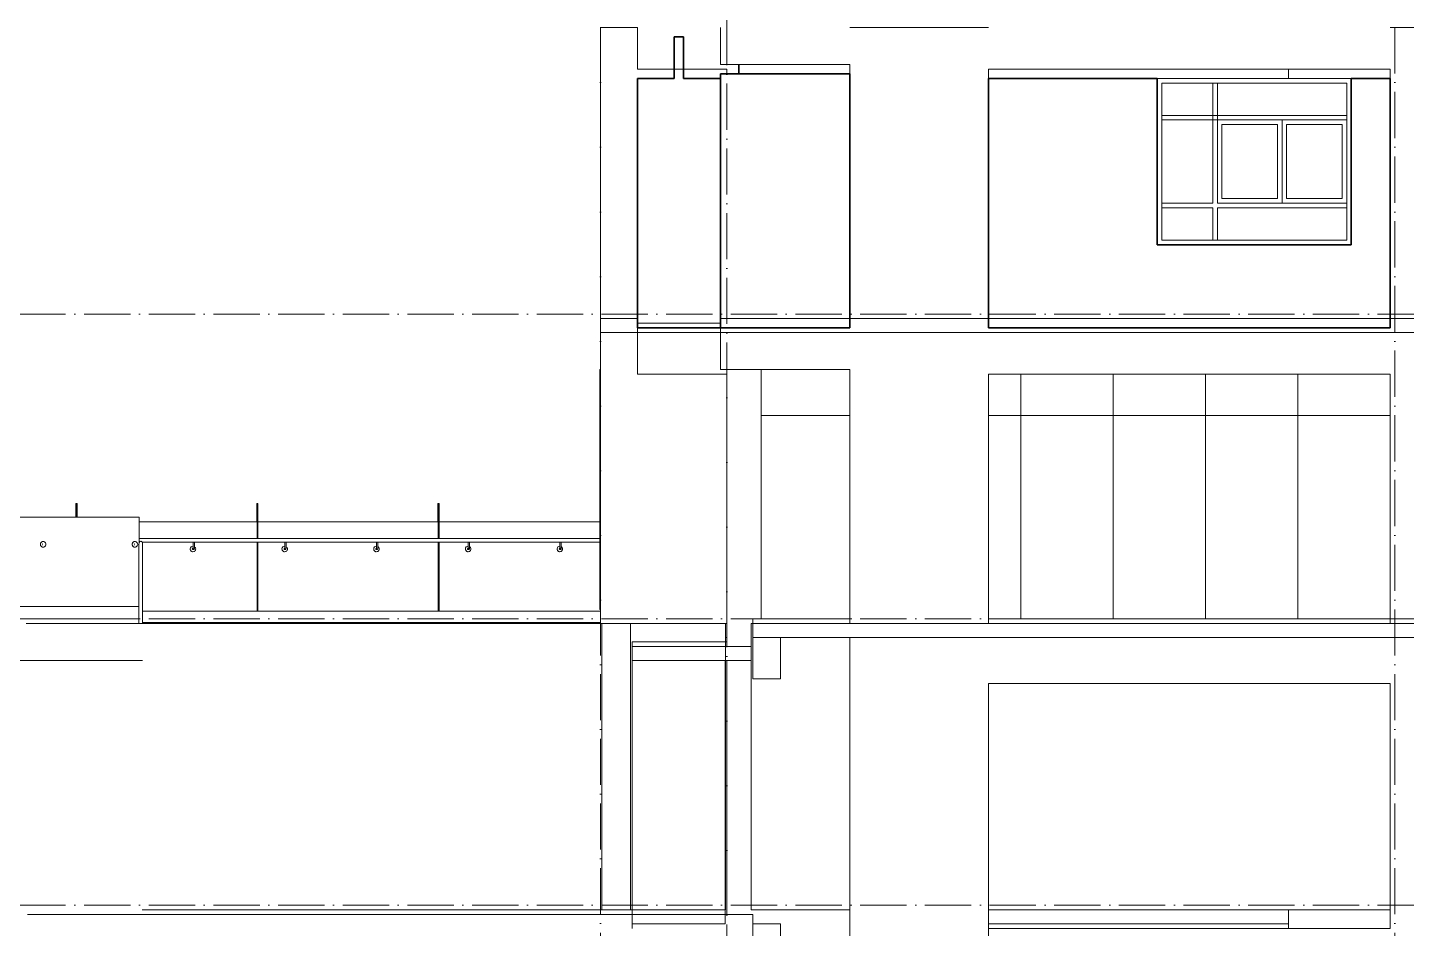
# Model space of a CAD drawing. Header units: millimetres. Extents: x -99196 to 12099, y -10111 to 93550.
# Drawn here: x -47201 to -32276, y 15250 to 25000 of the extents above; entities that cross this region are included whole.
import ezdxf
from ezdxf.xclip import XClip

# ---------------------------------------------------------------- set-up
doc = ezdxf.new("R2010")
doc.units = ezdxf.units.MM
doc.header["$XCLIPFRAME"] = 0
doc.linetypes.add('Grid Line', pattern=[14, 10, -2, 0, -2])
for name, color, linetype, lineweight in [('CUA', 31, 'Continuous', 9), ('KINH', 152, 'Continuous', 5), ('NET CAT', 3, 'Continuous', 5), ('NET CATConcrete', 3, 'Continuous', 5), ('NET THAY 1', 41, 'Continuous', 5), ('NET THAY 2', 55, 'Continuous', 5), ('NET-THAY', 2, 'Continuous', 15), ('TRUC', 225, 'Continuous', 5)]:
    doc.layers.add(name, color=color, linetype=linetype, lineweight=lineweight)

# ---------------------------------------------------------------- blocks, each defined once
blk = doc.blocks.new('ALC1807-ASCENT PLAZA-TANG 1_2_rvt-1-MẶT ĐỨNG 14-1')
at = {"layer": 'NET-THAY', "color": 7}
for p, q in [((-47216, 18550), (-40986, 18550)), ((-40986, 15450), (-40986, 18550)), ((-40673, 18550), (-40985, 18550)), ((-40985, 18550), (-40985, 15450)), ((-39646, 18550), (-40673, 18550)), ((-40673, 18550), (-40673, 15450)), ((-40673, 15450), (-40673, 18550)), ((-39646, 15450), (-39646, 18550)), ((-39351, 18550), (-39370, 18550)), ((-39370, 18550), (-39370, 15450)), ((-40986, 15450), (-45961, 15450)), ((-40985, 15450), (-40673, 15450)), ((-40673, 15450), (-39646, 15450)), ((-39370, 15450), (-38301, 15450)), ((-36801, 15450), (-32451, 15450))]:
    blk.add_line(p, q, dxfattribs=at)
blk = doc.blocks.new('System Panel - Glazed-836173-MẶT ĐỨNG 14-1')
at = {"layer": 'KINH', "color": 250}
for p, q in [((-41007, 18700), (-41007, 20800)), ((-41007, 20800), (-41001, 20800)), ((-41001, 18700), (-41007, 18700))]:
    blk.add_line(p, q, dxfattribs=at)
blk = doc.blocks.new('System Panel - Glazed-V338-MẶT ĐỨNG 14-1')
at = {"layer": 'KINH', "color": 250}
for p, q in [((-26001, 20800), (-27001, 20800)), ((-27001, 20800), (-27001, 18600))]:
    blk.add_line(p, q, dxfattribs=at)
blk = doc.blocks.new('System Panel - Glazed-829545-MẶT ĐỨNG 14-1')
at = {"layer": 'KINH', "color": 250}
for p, q in [((-17085, 20800), (-18085, 20800)), ((-18085, 20800), (-18085, 18600)), ((-17085, 18600), (-17085, 20800))]:
    blk.add_line(p, q, dxfattribs=at)
blk = doc.blocks.new('System Panel - Glazed-869677-MẶT ĐỨNG 14-1')
at = {"layer": 'KINH', "color": 250}
for p, q in [((-38301, 20800), (-39260, 20800)), ((-39260, 20800), (-39260, 18600))]:
    blk.add_line(p, q, dxfattribs=at)
blk = doc.blocks.new('System Panel - Glazed-829547-MẶT ĐỨNG 14-1')
at = {"layer": 'KINH', "color": 250}
for p, q in [((-41007, 20800), (-41007, 21300)), ((-41007, 21300), (-41001, 21300)), ((-41001, 20800), (-41007, 20800))]:
    blk.add_line(p, q, dxfattribs=at)
blk = doc.blocks.new('System Panel - Glazed-869678-MẶT ĐỨNG 14-1')
at = {"layer": 'KINH', "color": 250}
for p, q in [((-39260, 21300), (-39260, 20800)), ((-39260, 20800), (-38301, 20800))]:
    blk.add_line(p, q, dxfattribs=at)
blk = doc.blocks.new('System Panel - Glazed-V339-MẶT ĐỨNG 14-1')
at = {"layer": 'KINH', "color": 250}
for p, q in [((-33451, 21250), (-33451, 20800)), ((-33451, 20800), (-32451, 20800))]:
    blk.add_line(p, q, dxfattribs=at)
blk = doc.blocks.new('System Panel - Glazed-V340-MẶT ĐỨNG 14-1')
at = {"layer": 'KINH', "color": 250}
for p, q in [((-34451, 21250), (-34451, 20800)), ((-33451, 20800), (-33451, 21250)), ((-34451, 20800), (-33451, 20800))]:
    blk.add_line(p, q, dxfattribs=at)
blk = doc.blocks.new('Railing - NBS_RailInfillPnl_Post-1009334-MẶT ĐỨNG 14-1')
at = {"layer": 'NET THAY 2', "color": 250}
for p, q in [((-42760, 19650), (-42760, 19850)), ((-42760, 19850), (-42757, 19850)), ((-42757, 19850), (-42757, 19471)), ((-42747, 19850), (-42757, 19850)), ((-42747, 19471), (-42747, 19850)), ((-42757, 19429), (-42757, 18685)), ((-42747, 18685), (-42747, 19429))]:
    blk.add_line(p, q, dxfattribs=at)
blk = doc.blocks.new('Railing - NBS_RailInfillPnl_Post-V343-MẶT ĐỨNG 14-1')
at = {"layer": 'NET THAY 2', "color": 250}
for p, q in [((-44720, 19650), (-44720, 19850)), ((-44720, 19850), (-44717, 19850)), ((-44717, 19850), (-44717, 19471)), ((-44707, 19850), (-44717, 19850)), ((-44707, 19471), (-44707, 19850)), ((-44717, 19429), (-44717, 18685)), ((-44707, 18685), (-44707, 19429))]:
    blk.add_line(p, q, dxfattribs=at)
blk = doc.blocks.new('Railing - NBS_RailInfillPnl_Post-V344-MẶT ĐỨNG 14-1')
at = {"layer": 'NET THAY 2', "color": 250}
for p, q in [((-46679, 19700), (-46679, 19850)), ((-46679, 19850), (-46676, 19850)), ((-46676, 19850), (-46676, 19700)), ((-46666, 19850), (-46676, 19850)), ((-46666, 19700), (-46666, 19850))]:
    blk.add_line(p, q, dxfattribs=at)
blk = doc.blocks.new('Railing - Railing-863618-MẶT ĐỨNG 14-1')
at = {"layer": 'NET THAY 1', "color": 250}
for p, q in [((-41001, 18685), (-45956, 18685)), ((-41001, 18562), (-45956, 18562))]:
    blk.add_line(p, q, dxfattribs=at)
for name in ['Railing - NBS_RailInfillPnl_Post-V344-MẶT ĐỨNG 14-1', 'Railing - NBS_RailInfillPnl_Post-V343-MẶT ĐỨNG 14-1', 'Railing - NBS_RailInfillPnl_Post-1009334-MẶT ĐỨNG 14-1']:
    blk.add_blockref(name, (0, 0))
blk = doc.blocks.new('Top Rail Type - Top Rail_Internal_-863652-MẶT ĐỨNG 14-1')
at = {"layer": 'NET THAY 1', "color": 250}
for p, q in [((-44717, 19650), (-45994, 19650)), ((-42757, 19650), (-44707, 19650)), ((-41007, 19650), (-42747, 19650))]:
    blk.add_line(p, q, dxfattribs=at)
blk = doc.blocks.new('Handrail Type - Handrail_Internal_-863664-MẶT ĐỨNG 14-1')
at = {"layer": 'NET THAY 1', "color": 250}
for p, q in [((-41007, 19471), (-45994, 19471)), ((-45960, 19429), (-41007, 19429))]:
    blk.add_line(p, q, dxfattribs=at)
blk = doc.blocks.new('ALB-RAILING 32 - ALB-BALUSTER-847066-MẶT ĐỨNG 14-1')
at = {"layer": 'NET THAY 1', "color": 250}
for p, q in [((-45410, 19432), (-45410, 19372)), ((-45396, 19430), (-45396, 19434)), ((-45396, 19372), (-45396, 19429)), ((-45411, 19387), (-45411, 19387)), ((-45405, 19364), (-45411, 19364)), ((-45411, 19350), (-45405, 19350)), ((-45411, 19327), (-45411, 19327))]:
    blk.add_line(p, q, dxfattribs=at)
at = {"layer": 'NET THAY 1', "color": 250, "flags": 128}
for points in [[(-45411, 19360), (-45411, 19360), (-45411, 19360), (-45411, 19360), (-45411, 19360), (-45411, 19360), (-45411, 19361), (-45411, 19361), (-45411, 19361), (-45411, 19362), (-45411, 19362), (-45410, 19362), (-45410, 19363), (-45410, 19363), (-45410, 19363), (-45410, 19364), (-45410, 19364), (-45410, 19365), (-45410, 19365), (-45410, 19366), (-45410, 19366), (-45410, 19367), (-45410, 19367), (-45410, 19368), (-45410, 19368), (-45410, 19369), (-45410, 19370), (-45410, 19370), (-45410, 19371), (-45410, 19371), (-45410, 19372)], [(-45405, 19350), (-45403, 19350), (-45401, 19351), (-45400, 19352), (-45399, 19353), (-45398, 19354), (-45398, 19354), (-45398, 19355), (-45398, 19355), (-45398, 19356), (-45397, 19356), (-45397, 19357), (-45397, 19357), (-45397, 19357), (-45397, 19358), (-45397, 19358), (-45397, 19359), (-45397, 19359), (-45397, 19360), (-45397, 19360), (-45397, 19361), (-45397, 19361), (-45396, 19362), (-45396, 19362), (-45396, 19363), (-45396, 19363), (-45396, 19364), (-45396, 19364), (-45396, 19365), (-45396, 19365), (-45396, 19366), (-45396, 19367), (-45396, 19367), (-45396, 19368), (-45396, 19368), (-45396, 19369), (-45396, 19370), (-45396, 19370), (-45396, 19371), (-45396, 19372), (-45396, 19372)]]:
    blk.add_lwpolyline(points, dxfattribs=at)
at = {"layer": 'NET THAY 1', "color": 250}
for major_axis, start_param, end_param in [((0, 30), 0, 1.570796), ((0, 30), 1.570796, 3.403392), ((0, 30), 0, 1.570796), ((0, 30), 1.570796, 4.712389), ((0, 7), 0, 3.141593), ((0, 7), 6.021386, 6.283185), ((0, 7), 3.141593, 4.974188), ((0, 30), 5.608252, 5.759587), ((0, 30), 4.712389, 5.759587), ((0, 30), 3.821412, 4.032569)]:
    blk.add_ellipse((-45411, 19357), major_axis=major_axis, ratio=0.992899, start_param=start_param, end_param=end_param, dxfattribs=at)
blk = doc.blocks.new('Railing - NBS_RailInfillPnl_Post-V346-MẶT ĐỨNG 14-1')
at = {"layer": 'NET THAY 2', "color": 250}
for p, q in [((-47852, 19900), (-47852, 19700)), ((-47849, 19900), (-47852, 19900)), ((-47849, 19900), (-47839, 19900)), ((-47849, 18735), (-47849, 19900)), ((-47839, 19900), (-47839, 18735))]:
    blk.add_line(p, q, dxfattribs=at)
blk = doc.blocks.new('Railing - Railing-863874-MẶT ĐỨNG 14-1')
at = {"layer": 'NET THAY 1', "color": 250}
for p, q in [((-58948, 18735), (-58953, 18735)), ((-58953, 18735), (-58953, 18622)), ((-58945, 18600), (-58945, 18735)), ((-58945, 18735), (-45996, 18735)), ((-58960, 18600), (-58945, 18600)), ((-58954, 18612), (-58959, 18612))]:
    blk.add_line(p, q, dxfattribs=at)
for centre, major_axis, start_param, end_param in [((-58959, 18600), (0, 12), 0, 1.570796), ((-58954, 18622), (0, 10), 3.141593, 4.712389)]:
    blk.add_ellipse(centre, major_axis=major_axis, ratio=0.119139, start_param=start_param, end_param=end_param, dxfattribs=at)
for p in [(-9253, 0), (-7402, 0), (-5552, 0), (-3701, 0), (-1851, 0), (0, 0)]:
    blk.add_blockref('Railing - NBS_RailInfillPnl_Post-V346-MẶT ĐỨNG 14-1', p)
blk = doc.blocks.new('Top Rail Type - Top Rail_Internal_-863880-MẶT ĐỨNG 14-1')
at = {"layer": 'NET THAY 1', "color": 250}
for p, q in [((-58948, 19700), (-58950, 19700)), ((-58950, 19700), (-58950, 19436)), ((-58948, 19436), (-58948, 19700)), ((-57102, 19700), (-58948, 19700)), ((-55251, 19700), (-57092, 19700)), ((-53401, 19700), (-55241, 19700)), ((-51550, 19700), (-53391, 19700)), ((-49700, 19700), (-51540, 19700)), ((-47849, 19700), (-49690, 19700)), ((-45994, 19700), (-47839, 19700)), ((-45994, 19700), (-45994, 19425)), ((-58950, 19378), (-58950, 18720)), ((-58948, 18720), (-58948, 19378)), ((-58950, 18720), (-58948, 18720))]:
    blk.add_line(p, q, dxfattribs=at)
blk = doc.blocks.new('Top Rail Type - Top Rail_Internal_-869329-MẶT ĐỨNG 14-1')
at = {"layer": 'NET THAY 1', "color": 250}
for p, q in [((-45996, 19412), (-45996, 18550)), ((-45996, 19412), (-45996, 19412)), ((-45956, 18550), (-45956, 19412))]:
    blk.add_line(p, q, dxfattribs=at)
at = {"layer": 'NET THAY 1', "color": 250, "flags": 128}
blk.add_lwpolyline([(-45996, 19412), (-45995, 19419), (-45993, 19426), (-45990, 19432), (-45986, 19436), (-45981, 19439), (-45976, 19440), (-45971, 19439), (-45966, 19436), (-45962, 19432), (-45959, 19426), (-45957, 19419), (-45956, 19412)], dxfattribs=at)
blk = doc.blocks.new('System Panel - Glazed-871603-MẶT ĐỨNG 14-1')
at = {"layer": 'KINH', "color": 250}
for p, q in [((-36451, 20800), (-36801, 20800)), ((-36451, 18600), (-36451, 20800))]:
    blk.add_line(p, q, dxfattribs=at)
blk = doc.blocks.new('System Panel - Glazed-871606-MẶT ĐỨNG 14-1')
at = {"layer": 'KINH', "color": 250}
for p, q in [((-36451, 20800), (-36451, 21250)), ((-36801, 20800), (-36451, 20800))]:
    blk.add_line(p, q, dxfattribs=at)
blk = doc.blocks.new('ALB-RAILING 32 - ALB-BALUSTER-V348-MẶT ĐỨNG 14-1')
at = {"layer": 'NET THAY 1', "color": 250}
for p, q in [((-57958, 19414), (-57961, 19414)), ((-57954, 19437), (-57955, 19437)), ((-57961, 19400), (-57958, 19400)), ((-57955, 19377), (-57954, 19377))]:
    blk.add_line(p, q, dxfattribs=at)
for centre, start_param, end_param in [((-57955, 19407), 6.021386, 7.853982), ((-57955, 19407), 1.570796, 3.403392), ((-57954, 19407), 4.712389, 7.853982), ((-57954, 19407), 1.570796, 4.712389), ((-57955, 19407), 5.639151, 5.880022)]:
    blk.add_ellipse(centre, major_axis=(0, 30), ratio=0.992878, start_param=start_param, end_param=end_param, dxfattribs=at)
blk = doc.blocks.new('ALC1807-ASCENT PLAZA-TANG DIEN HINH_rvt-1-MẶT ĐỨNG 14-1')
at = {"layer": 'NET-THAY', "color": 7}
for p, q in [((-45996, 18600), (-57151, 18600)), ((-47201, 18150), (-69961, 18150)), ((-47201, 18150), (-45956, 18150)), ((-39651, 18150), (-40658, 18150)), ((-40658, 18150), (-40658, 15300)), ((-39651, 15300), (-39651, 18150)), ((-40658, 15300), (-39651, 15300))]:
    blk.add_line(p, q, dxfattribs=at)
at = {"layer": 'NET-THAY', "color": 10, "lineweight": 9}
for p, q in [((-39350, 18600), (-38301, 18600)), ((-39350, 18600), (-39350, 18550)), ((-38301, 18550), (-39350, 18550)), ((-38301, 18600), (-38301, 18550)), ((-36801, 18600), (-32451, 18600)), ((-36801, 18600), (-36801, 18550)), ((-32451, 18550), (-36801, 18550)), ((-32451, 18600), (-32451, 18550)), ((-40658, 18350), (-39631, 18350)), ((-40658, 18350), (-40658, 18300)), ((-39631, 18300), (-40658, 18300)), ((-39631, 18350), (-39631, 18300))]:
    blk.add_line(p, q, dxfattribs=at)
at = {"lineweight": 15}
for name, p in [('System Panel - Glazed-829547-MẶT ĐỨNG 14-1', (0, 0)), ('System Panel - Glazed-869678-MẶT ĐỨNG 14-1', (0, 0)), ('System Panel - Glazed-871606-MẶT ĐỨNG 14-1', (0, 0)), ('System Panel - Glazed-V340-MẶT ĐỨNG 14-1', (-2000, 0)), ('System Panel - Glazed-V340-MẶT ĐỨNG 14-1', (-1000, 0)), ('System Panel - Glazed-V340-MẶT ĐỨNG 14-1', (0, 0)), ('System Panel - Glazed-V339-MẶT ĐỨNG 14-1', (0, 0)), ('System Panel - Glazed-836173-MẶT ĐỨNG 14-1', (0, 0)), ('System Panel - Glazed-869677-MẶT ĐỨNG 14-1', (0, 0)), ('System Panel - Glazed-871603-MẶT ĐỨNG 14-1', (0, 0)), ('System Panel - Glazed-829545-MẶT ĐỨNG 14-1', (-18365, 0)), ('System Panel - Glazed-829545-MẶT ĐỨNG 14-1', (-17365, 0)), ('System Panel - Glazed-829545-MẶT ĐỨNG 14-1', (-16365, 0)), ('System Panel - Glazed-V338-MẶT ĐỨNG 14-1', (-6450, 0)), ('Railing - Railing-863874-MẶT ĐỨNG 14-1', (0, 0)), ('Railing - Railing-863618-MẶT ĐỨNG 14-1', (0, 0)), ('Top Rail Type - Top Rail_Internal_-863880-MẶT ĐỨNG 14-1', (0, 0)), ('Top Rail Type - Top Rail_Internal_-863652-MẶT ĐỨNG 14-1', (0, 0)), ('ALB-RAILING 32 - ALB-BALUSTER-V348-MẶT ĐỨNG 14-1', (10922, 0)), ('ALB-RAILING 32 - ALB-BALUSTER-V348-MẶT ĐỨNG 14-1', (11915, 0)), ('Top Rail Type - Top Rail_Internal_-869329-MẶT ĐỨNG 14-1', (0, 0)), ('Handrail Type - Handrail_Internal_-863664-MẶT ĐỨNG 14-1', (0, 0)), ('ALB-RAILING 32 - ALB-BALUSTER-847066-MẶT ĐỨNG 14-1', (0, 0)), ('ALB-RAILING 32 - ALB-BALUSTER-847066-MẶT ĐỨNG 14-1', (993, 0)), ('ALB-RAILING 32 - ALB-BALUSTER-847066-MẶT ĐỨNG 14-1', (1986, 0)), ('ALB-RAILING 32 - ALB-BALUSTER-847066-MẶT ĐỨNG 14-1', (2979, 0)), ('ALB-RAILING 32 - ALB-BALUSTER-847066-MẶT ĐỨNG 14-1', (3972, 0))]:
    blk.add_blockref(name, p, dxfattribs=at)
blk = doc.blocks.new('X-PHONG NGU 2 - X-PHONG NGU 2_Recovery_-60158-MẶT ĐỨNG 14-1')
at = {"layer": 'CUA', "color": 90}
for p, q in [((-34972, 24450), (-34972, 22650)), ((-32872, 24450), (-34972, 24450)), ((-34922, 24400), (-32922, 24400)), ((-34922, 22700), (-34922, 24400)), ((-34322, 24400), (-34372, 24400)), ((-34372, 24400), (-34372, 23100)), ((-34322, 23100), (-34322, 24400)), ((-32922, 24400), (-32922, 22700)), ((-32872, 22650), (-32872, 24450)), ((-32922, 24050), (-34922, 24050)), ((-34922, 24050), (-34922, 24000)), ((-32922, 24000), (-32922, 24050)), ((-34922, 24000), (-32922, 24000)), ((-33622, 24000), (-34322, 24000)), ((-34322, 24000), (-34322, 23100)), ((-34272, 23150), (-34272, 23950)), ((-34272, 23950), (-33672, 23950)), ((-33672, 23950), (-33672, 23150)), ((-33622, 23100), (-33622, 24000)), ((-33572, 23950), (-32972, 23950)), ((-33572, 23150), (-33572, 23950)), ((-32972, 23950), (-32972, 23150)), ((-33672, 23150), (-34272, 23150)), ((-32972, 23150), (-33572, 23150)), ((-34372, 23100), (-34922, 23100)), ((-34922, 23100), (-34922, 23050)), ((-34922, 23050), (-34372, 23050)), ((-34372, 23050), (-34372, 22700)), ((-32922, 23100), (-34322, 23100)), ((-34322, 23100), (-33622, 23100)), ((-34322, 22700), (-34322, 23050)), ((-34322, 23050), (-32922, 23050)), ((-32922, 23050), (-32922, 23100)), ((-32922, 22700), (-34922, 22700)), ((-34372, 22700), (-34322, 22700)), ((-34972, 22650), (-32872, 22650))]:
    blk.add_line(p, q, dxfattribs=at)
blk = doc.blocks.new('ALC1807-ASCENT PLAZA-TANG DIEN HINH-TANG 5_rvt-1-MẶT ĐỨNG 14-1')
at = {"layer": 'NET-THAY', "color": 50, "lineweight": 35}
for p, q in [((-40201, 24450), (-40201, 24900)), ((-40201, 24900), (-40101, 24900)), ((-40101, 24900), (-40101, 24450)), ((-38301, 24500), (-39701, 24500)), ((-39701, 24500), (-39701, 21750)), ((-39501, 24600), (-39501, 24500)), ((-38301, 21750), (-38301, 24500)), ((-40201, 24450), (-40600, 24450)), ((-40600, 24450), (-40600, 21750)), ((-39701, 24450), (-40101, 24450)), ((-34972, 24450), (-36801, 24450)), ((-36801, 24450), (-36801, 21750)), ((-34972, 22650), (-34972, 24450)), ((-32451, 24450), (-32872, 24450)), ((-32872, 24450), (-32872, 22650)), ((-32451, 21750), (-32451, 24450)), ((-32872, 22650), (-34972, 22650)), ((-40600, 21750), (-40201, 21750)), ((-40101, 21750), (-40201, 21750)), ((-40101, 21750), (-39701, 21750)), ((-39701, 21750), (-38301, 21750)), ((-36801, 21750), (-32451, 21750))]:
    blk.add_line(p, q, dxfattribs=at)
at = {"color": 50, "lineweight": 35}
blk.add_blockref('X-PHONG NGU 2 - X-PHONG NGU 2_Recovery_-60158-MẶT ĐỨNG 14-1', (0, 0), dxfattribs=at)

msp = doc.modelspace()

# ---------------------------------------------------------------- linework, layer by layer
at = {"layer": 'NET CAT'}
for p, q in [((-41000.5, 21850), (-41000.5, 25000)), ((-41000.5, 25000), (-40600.5, 25000)), ((-38300.5, 25000), (-36800.5, 25000)), ((-32450.5, 25000), (-32150.5, 25000)), ((-39630.5, 24500), (-39630.5, 24550)), ((-38300.5, 24600), (-38300.5, 21850)), ((-36800.5, 21850), (-36800.5, 24550)), ((-33550.5, 24550), (-33550.5, 24450)), ((-32450.5, 21850), (-32450.5, 24550)), ((-40600.4, 21850), (-41000.5, 21850)), ((-36800.5, 21850), (-38300.5, 21850)), ((-32150.5, 21850), (-32450.5, 21850)), ((-41000.5, 18550), (-41000.5, 21700)), ((-41000.5, 21700), (-40600.5, 21700)), ((-38300.5, 21700), (-36800.5, 21700)), ((-32450.5, 21700), (-32150.5, 21700)), ((-39630.5, 18300), (-39630.5, 21250)), ((-38300.5, 21300), (-38300.5, 18600)), ((-36800.5, 18600), (-36800.5, 21250)), ((-32450.5, 18600), (-32450.5, 21250)), ((-39630.5, 18550), (-39645.6, 18550)), ((-36800.5, 18550), (-38300.5, 18550)), ((-32150.5, 18550), (-32450.5, 18550)), ((-39645.6, 18400), (-39630.5, 18400)), ((-38300.5, 18400), (-36800.5, 18400)), ((-38300.5, 18400), (-38300.5, 10950)), ((-32450.5, 18400), (-32150.5, 18400)), ((-39630.5, 18300), (-39369.6, 18300)), ((-39369.6, 18150), (-39630.5, 18150)), ((-39630.5, 18150), (-39630.5, 15400)), ((-36800.5, 10950), (-36800.5, 17900)), ((-32450.5, 15250), (-32450.5, 17900)), ((-39630.5, 15400), (-39350.5, 15400)), ((-39350.5, 15400), (-39350.5, 15300)), ((-33550.5, 15450), (-33550.5, 15250))]:
    msp.add_line(p, q, dxfattribs=at)
at = {"layer": 'NET CATConcrete'}
for p, q in [((-40600.5, 25000), (-40600.5, 24550)), ((-39700.5, 25000), (-39700.5, 24600)), ((-39630.5, 24550), (-40600.5, 24550)), ((-38300.5, 24600), (-39700.5, 24600)), ((-32450.5, 24550), (-36800.5, 24550)), ((-40600.5, 21700), (-40600.5, 21250)), ((-39700.5, 21700), (-40600.5, 21700)), ((-38300.5, 21700), (-39700.5, 21700)), ((-39700.5, 21700), (-39700.5, 21300)), ((-32450.5, 21700), (-36800.5, 21700)), ((-39630.5, 21250), (-40600.5, 21250)), ((-38300.5, 21300), (-39700.5, 21300)), ((-32450.5, 21250), (-36800.5, 21250)), ((-39050.5, 18400), (-39350.5, 18400)), ((-39350.5, 18400), (-39350.5, 17950)), ((-39050.5, 17950), (-39050.5, 18400)), ((-32450.5, 18400), (-36800.5, 18400)), ((-39350.5, 17950), (-39050.5, 17950)), ((-32450.5, 17900), (-36800.5, 17900)), ((-39050.5, 15300), (-39350.5, 15300)), ((-39350.5, 15300), (-39350.5, 14700)), ((-39050.5, 14700), (-39050.5, 15300)), ((-36800.5, 15300), (-33550.5, 15300)), ((-36800.5, 15250), (-32450.5, 15250)), ((-36800.5, 15250), (-36800.5, 14650))]:
    msp.add_line(p, q, dxfattribs=at)
at = {"layer": 'NET-THAY', "lineweight": 9}
for p, q in [((-41000.5, 21850), (-40600.4, 21850)), ((-41000.5, 21850), (-41000.5, 21700)), ((-40600.5, 21800), (-39700.5, 21800)), ((-40600.5, 21800), (-40600.5, 21700)), ((-39700.5, 21850), (-32025.5, 21850)), ((-39700.5, 21850), (-39700.5, 21700)), ((-39700.5, 21700), (-41000.5, 21700)), ((-17050.5, 21700), (-39700.5, 21700)), ((-39645.6, 18550), (-39630.5, 18550)), ((-39350.5, 18550), (-39350.5, 18400)), ((-38300.5, 18550), (-36800.5, 18550)), ((-32450.5, 18550), (-32150.5, 18550)), ((-39630.5, 18400), (-39645.6, 18400)), ((-23200.5, 18400), (-39350.5, 18400)), ((-40658.1, 18300), (-39369.6, 18300)), ((-40658.1, 18300), (-40658.1, 18150)), ((-39369.6, 18150), (-40658.1, 18150)), ((-47201.2, 15400), (-39350.5, 15400)), ((-40658.1, 15400), (-40658.1, 15250)), ((-39350.5, 15300), (-39350.5, 15400))]:
    msp.add_line(p, q, dxfattribs=at)
at = {"layer": 'TRUC', "linetype": 'Grid Line', "ltscale": 50}
for p, q in [((-41000.5, -4900), (-41000.5, 91838.4)), ((-39630.5, -6911.3), (-39630.5, 91838.4)), ((-32400.5, -4900), (-32400.5, 91838.4)), ((-99096.4, 21900), (11999.5, 21900)), ((-99096.4, 18600), (11999.5, 18600)), ((-99096.4, 15500), (11999.5, 15500))]:
    msp.add_line(p, q, dxfattribs=at)

# ---------------------------------------------------------------- block references
at = {"lineweight": 5}
for name in ['ALC1807-ASCENT PLAZA-TANG DIEN HINH-TANG 5_rvt-1-MẶT ĐỨNG 14-1', 'ALC1807-ASCENT PLAZA-TANG DIEN HINH_rvt-1-MẶT ĐỨNG 14-1']:
    msp.add_blockref(name, (0, 0), dxfattribs=at)
ref = msp.add_blockref('ALC1807-ASCENT PLAZA-TANG 1_2_rvt-1-MẶT ĐỨNG 14-1', (0, 0), dxfattribs=at)
XClip(ref).set_block_clipping_path([(-97229.9352338679, -1200), (11999.4757495321, 93768.975705676)])

doc.saveas('drawing.dxf')
